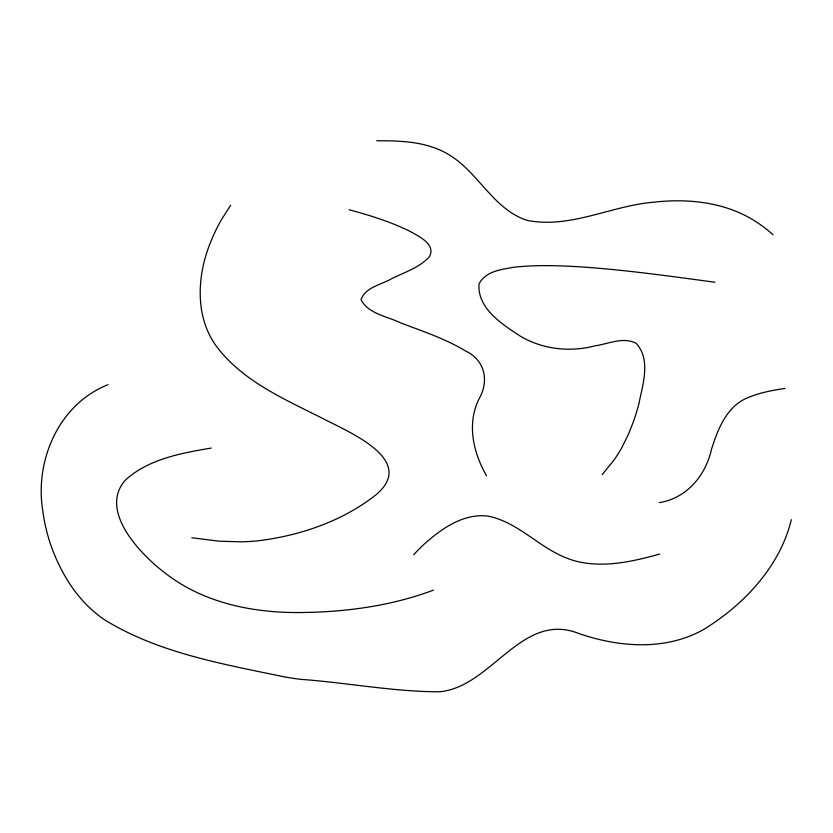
<?xml version="1.0" encoding="UTF-8"?>
<svg xmlns="http://www.w3.org/2000/svg" width="833" height="833" viewBox="0 0 833 833"><rect width="100%" height="100%" fill="white"/><g stroke="black" fill="none" stroke-linecap="round" stroke-linejoin="round"><path stroke-width="1.25" d="M791.35 519.667C779.959 566.7 743.546 605.195 703.104 629.8C665.171 650.865 619.148 647.324 579.362 633.694C521.468 610.318 491.814 687.6 439.001 691.796C392.614 691.671 346.549 682.612 300.265 679.301A383.909 318.643 5.3 0 1 285.292 677.073C223.64 664.13 159.155 653.343 104.75 619.908A124.325 103.188 5.3 0 1 93.681 611.401C75.272 595.595 62.277 574.312 53.354 551.956A239.175 198.514 5.3 0 1 42.847 511.223C34.424 460.691 58.716 404.12 108.113 384.638M230.637 205.314L221.786 219.079A238.727 198.139 5.3 0 0 210.874 241.497C196.505 275.983 194.245 319.685 219.256 349.943C245.454 382.274 284.782 399.34 321.038 417.614C347.132 431.432 420.363 460.41 373.955 496.385C340.624 521.864 299.234 535.775 257.866 540.825A175.982 146.067 5.3 0 1 241.049 541.835L219.152 541.179L191.85 537.743M602.155 474.716L613.89 460.149A179.178 148.722 5.3 0 0 621.72 447.852L628.499 434.16L633.09 422.518A330.826 274.588 5.3 0 0 638.744 404.463C642.535 385.117 651.323 359.773 636.204 343.342C623.261 336.522 608.402 343.946 595.064 345.82C570.074 352.421 542.856 349.454 520.458 336.24C502.611 324.662 476.882 308.189 479.069 283.866C485.524 271.131 501.518 269.455 514.065 267.216C537.191 264.675 560.505 265.623 583.662 267.07C627.645 270.204 671.315 276.369 714.985 282.241M433.452 590.118C400.402 602.582 365.323 608.954 330.17 611.401A397.268 329.743 5.3 0 1 305.617 612.442C257.126 613.671 206.313 604.341 166.912 574.426A189.997 157.697 5.3 0 1 148.201 558.495C128.938 539.742 102.896 505.943 125.179 480.287C148.409 458.952 181.178 453.183 211.238 448.05M659.788 554.049C634.548 561.057 607.955 567.221 581.726 562.462A69.139 57.394 5.3 0 1 564.982 557.392C537.941 546.302 517.387 521.989 488.096 516.127C463.502 513.034 441.49 528.663 424.091 544.241A197.348 163.799 5.3 0 0 413.657 554.778M659.309 502.622C686.454 498.373 705.749 475.581 711.507 449.237C717.942 428.922 726.97 405.598 748.534 397.414C760.165 392.53 772.67 390.313 785.071 388.397M376.714 140.777C401.246 140.662 427.412 141.537 448.945 154.73C478.486 172.379 493.198 209.281 527.039 220.349C570.209 229.033 611.255 205.595 653.811 202.19C686.725 198.441 721.68 201.784 750.845 218.538A132.28 109.789 5.3 0 1 773.034 234.729M349.131 209.77C369.904 215.299 390.552 221.786 409.888 231.272C418.489 236.197 436.065 244.1 429.526 256.554C419.707 267.549 404.984 272.11 392.104 278.461C381.733 284.667 365.271 287.01 361.053 299.734C368.405 314.062 387.543 316.342 400.86 322.985C422.758 331.315 445.27 338.698 465.418 350.901C484.192 359.617 489.044 379.411 480.183 396.727C466.251 422.164 472.8 451.798 486.493 475.747"/></g></svg>
